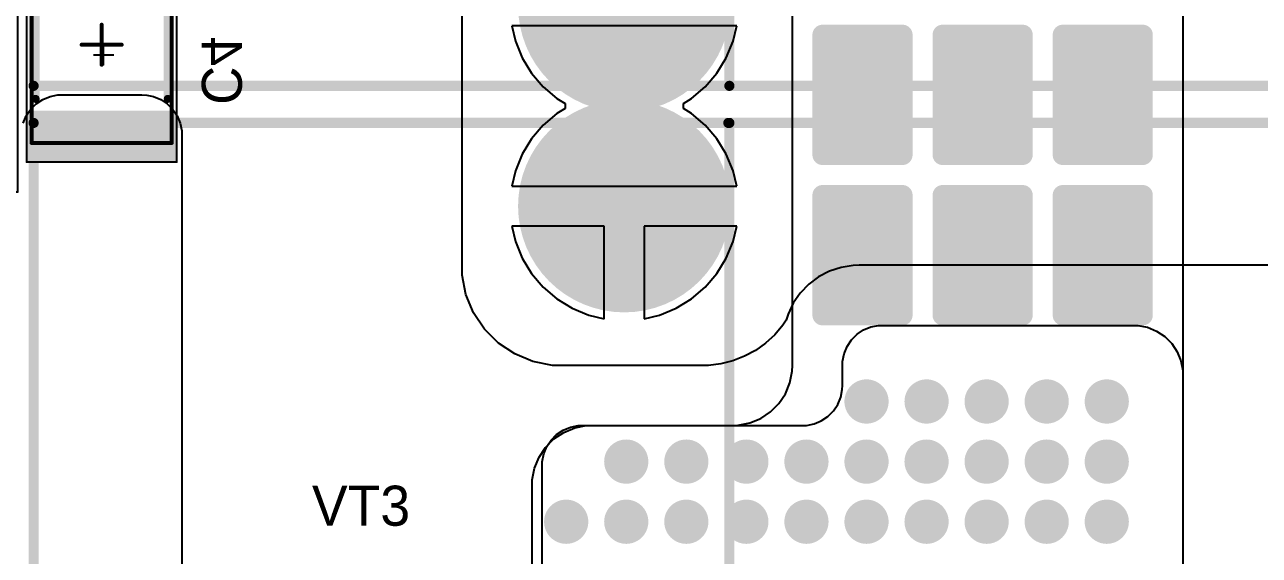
# Model space of a CAD drawing. Header units: millimetres. Extents: x 25 to 183, y 185 to 406.
# Drawn here: x 71.98 to 102.81, y 248.16 to 261.4 of the extents above; entities that cross this region are included whole.
import ezdxf

# ---------------------------------------------------------------- set-up
doc = ezdxf.new("R2010")
doc.units = ezdxf.units.MM
for name, color, linetype in [('BottomLayer', 5, 'Continuous'), ('BottomOverlay', 54, 'Continuous'), ('BottomPaste', 16, 'Continuous'), ('BottomSolder', 6, 'Continuous'), ('Mechanical13', 56, 'Continuous'), ('Mechanical15', 56, 'Continuous'), ('MultiLayer', 9, 'Continuous'), ('PadHoleLayer', 156, 'Continuous'), ('TopLayer', 1, 'Continuous'), ('TopOverlay', 2, 'Continuous'), ('TopPaste', 8, 'Continuous'), ('TopSolder', 216, 'Continuous'), ('ViaHoleLayer', 16, 'Continuous')]:
    doc.layers.add(name, color=color, linetype=linetype)

# ---------------------------------------------------------------- blocks, each defined once
blk = doc.blocks.new('HEAT_SINK_C40_058_VE_1862')
at = {"layer": 'BottomLayer', "const_width": 2.55}
blk.add_lwpolyline([(-1.275, 0, 1), (1.275, 0, 1)], format="xyb", close=True, dxfattribs=at)
at = {"layer": 'BottomSolder', "const_width": 2.652}
blk.add_lwpolyline([(-1.326, 0, 1), (1.326, 0, 1)], format="xyb", close=True, dxfattribs=at)
at = {"layer": 'MultiLayer', "const_width": 2.55}
blk.add_lwpolyline([(-1.275, 0, 1), (1.275, 0, 1)], format="xyb", close=True, dxfattribs=at)
at = {"layer": 'PadHoleLayer', "const_width": 1.5}
blk.add_lwpolyline([(-0.75, 0, 1), (0.75, 0, 1)], format="xyb", close=True, dxfattribs=at)
at = {"layer": 'TopLayer', "const_width": 2.55}
blk.add_lwpolyline([(-1.275, 0, 1), (1.275, 0, 1)], format="xyb", close=True, dxfattribs=at)
at = {"layer": 'TopOverlay', "const_width": 0.254}
for points in [[(-2.625, 2), (-17.25, 2)], [(14.75, 2), (-2.625, 2)], [(-2.625, 2), (-2.625, -56)], [(14.75, 2), (14.75, -56)]]:
    blk.add_lwpolyline(points, dxfattribs=at)
at = {"layer": 'TopOverlay', "const_width": 0.127}
for points in [[(-2.689, 2, 1), (-2.562, 2, 1)], [(-2.689, 2, 1), (-2.562, 2, 1)], [(-2.689, 2, 1), (-2.562, 2, 1)], [(14.687, 2, 1), (14.814, 2, 1)], [(14.687, 2, 1), (14.814, 2, 1)]]:
    blk.add_lwpolyline(points, format="xyb", close=True, dxfattribs=at)
at = {"layer": 'TopSolder', "const_width": 2.652}
blk.add_lwpolyline([(-1.326, 0, 1), (1.326, 0, 1)], format="xyb", close=True, dxfattribs=at)
blk = doc.blocks.new('HEAT_SINK_C40_058_VE_1864')
at = {"layer": 'BottomLayer', "const_width": 2.55}
blk.add_lwpolyline([(-1.275, -53.925, 1), (1.275, -53.925, 1)], format="xyb", close=True, dxfattribs=at)
at = {"layer": 'BottomSolder', "const_width": 2.652}
blk.add_lwpolyline([(-1.326, -53.925, 1), (1.326, -53.925, 1)], format="xyb", close=True, dxfattribs=at)
at = {"layer": 'MultiLayer', "const_width": 2.55}
blk.add_lwpolyline([(-1.275, -53.925, 1), (1.275, -53.925, 1)], format="xyb", close=True, dxfattribs=at)
at = {"layer": 'PadHoleLayer', "const_width": 1.5}
blk.add_lwpolyline([(-0.75, -53.925, 1), (0.75, -53.925, 1)], format="xyb", close=True, dxfattribs=at)
at = {"layer": 'TopLayer', "const_width": 2.55}
blk.add_lwpolyline([(-1.275, -53.925, 1), (1.275, -53.925, 1)], format="xyb", close=True, dxfattribs=at)
at = {"layer": 'TopOverlay', "const_width": 0.254}
for points in [[(-2.625, 2), (-2.625, -56)], [(14.75, 2), (14.75, -56)], [(-2.625, -56), (-17.25, -56)], [(14.75, -56), (-2.6, -56)]]:
    blk.add_lwpolyline(points, dxfattribs=at)
at = {"layer": 'TopOverlay', "const_width": 0.127}
for points in [[(-2.689, -56, 1), (-2.562, -56, 1)], [(-2.689, -56, 1), (-2.562, -56, 1)], [(-2.663, -56, 1), (-2.536, -56, 1)], [(14.687, -56, 1), (14.814, -56, 1)], [(14.687, -56, 1), (14.814, -56, 1)]]:
    blk.add_lwpolyline(points, format="xyb", close=True, dxfattribs=at)
at = {"layer": 'TopSolder', "const_width": 2.652}
blk.add_lwpolyline([(-1.326, -53.925, 1), (1.326, -53.925, 1)], format="xyb", close=True, dxfattribs=at)
blk = doc.blocks.new('SMD_C_1812_B_1878')
at = {"layer": 'BottomLayer'}
for points in [[(-2.8, 1.75), (-2.8, -1.75), (-1.75, 1.75), (-1.75, -1.75)], [(1.75, 1.75), (1.75, -1.75), (2.8, 1.75), (2.8, -1.75)]]:
    blk.add_solid(points, dxfattribs=at)
at = {"layer": 'BottomOverlay', "const_width": 0.2}
for points in [[(-1.35, 1.65), (1.35, 1.65)], [(-1.35, -1.65), (1.35, -1.65)]]:
    blk.add_lwpolyline(points, dxfattribs=at)
at = {"layer": 'BottomOverlay', "const_width": 0.1}
for points in [[(-1.4, 1.65, 1), (-1.3, 1.65, 1)], [(1.3, 1.65, 1), (1.4, 1.65, 1)], [(-1.4, -1.65, 1), (-1.3, -1.65, 1)], [(1.3, -1.65, 1), (1.4, -1.65, 1)]]:
    blk.add_lwpolyline(points, format="xyb", close=True, dxfattribs=at)
at = {"layer": 'BottomPaste'}
for points in [[(-2.8, 1.75), (-2.8, -1.75), (-1.75, 1.75), (-1.75, -1.75)], [(1.75, 1.75), (1.75, -1.75), (2.8, 1.75), (2.8, -1.75)]]:
    blk.add_solid(points, dxfattribs=at)
at = {"layer": 'BottomSolder'}
for points in [[(-2.902, 1.852), (-2.902, -1.852), (-1.648, 1.852), (-1.648, -1.852)], [(1.648, 1.852), (1.648, -1.852), (2.902, 1.852), (2.902, -1.852)]]:
    blk.add_solid(points, dxfattribs=at)
at = {"layer": 'Mechanical13', "const_width": 0.1}
for points in [[(-2.45, 1.75), (-2.45, -1.75)], [(-2.45, 1.75), (2.45, 1.75)], [(2.45, 1.75), (2.45, -1.75)], [(-2.45, -1.75), (2.45, -1.75)]]:
    blk.add_lwpolyline(points, dxfattribs=at)
at = {"layer": 'Mechanical13', "const_width": 0.05}
for points in [[(-2.475, 1.75, 1), (-2.425, 1.75, 1)], [(-2.475, 1.75, 1), (-2.425, 1.75, 1)], [(2.425, 1.75, 1), (2.475, 1.75, 1)], [(2.425, 1.75, 1), (2.475, 1.75, 1)], [(-2.475, -1.75, 1), (-2.425, -1.75, 1)], [(-2.475, -1.75, 1), (-2.425, -1.75, 1)], [(2.425, -1.75, 1), (2.475, -1.75, 1)], [(2.425, -1.75, 1), (2.475, -1.75, 1)]]:
    blk.add_lwpolyline(points, format="xyb", close=True, dxfattribs=at)
at = {"layer": 'Mechanical15'}
for points, const_width in [([(-2.925, 1.875), (-2.925, -1.875)], 0.05), ([(-2.925, 1.875), (2.925, 1.875)], 0.05), ([(2.925, 1.875), (2.925, -1.875)], 0.05), ([(0, 0.5), (0, -0.5)], 0.1), ([(-0.5, 0), (0.5, 0)], 0.1), ([(-2.925, -1.875), (2.925, -1.875)], 0.05)]:
    blk.add_lwpolyline(points, dxfattribs=dict(at, const_width=const_width))
for points, const_width in [([(-2.937, 1.875, 1), (-2.913, 1.875, 1)], 0.025), ([(-2.937, 1.875, 1), (-2.913, 1.875, 1)], 0.025), ([(2.913, 1.875, 1), (2.937, 1.875, 1)], 0.025), ([(2.913, 1.875, 1), (2.937, 1.875, 1)], 0.025), ([(-0.025, 0.5, 1), (0.025, 0.5, 1)], 0.05), ([(-0.525, 0, 1), (-0.475, 0, 1)], 0.05), ([(0.475, 0, 1), (0.525, 0, 1)], 0.05), ([(-0.025, -0.5, 1), (0.025, -0.5, 1)], 0.05), ([(-2.937, -1.875, 1), (-2.913, -1.875, 1)], 0.025), ([(-2.937, -1.875, 1), (-2.913, -1.875, 1)], 0.025), ([(2.913, -1.875, 1), (2.937, -1.875, 1)], 0.025), ([(2.913, -1.875, 1), (2.937, -1.875, 1)], 0.025)]:
    blk.add_lwpolyline(points, format="xyb", close=True, dxfattribs=dict(at, const_width=const_width))
blk = doc.blocks.new('DO_214AC_1936')
at = {"layer": 'Mechanical13'}
for points, const_width in [([(-2.64, 1.395), (2.64, 1.395)], 0.1), ([(-2.64, 1.395), (-2.64, -1.395)], 0.1), ([(1.65, 1.2), (1.65, -1.225)], 0.254), ([(1.65, 1.2), (2.175, 1.2)], 0.254), ([(2.175, 1.2), (2.175, -1.225)], 0.254), ([(2.64, 1.395), (2.64, -1.395)], 0.1), ([(1.65, -1.225), (2.175, -1.225)], 0.254), ([(-2.64, -1.395), (2.64, -1.395)], 0.1)]:
    blk.add_lwpolyline(points, dxfattribs=dict(at, const_width=const_width))
for points, const_width in [([(-2.665, 1.395, 1), (-2.615, 1.395, 1)], 0.05), ([(-2.665, 1.395, 1), (-2.615, 1.395, 1)], 0.05), ([(1.586, 1.2, 1), (1.713, 1.2, 1)], 0.127), ([(1.586, 1.2, 1), (1.713, 1.2, 1)], 0.127), ([(2.111, 1.2, 1), (2.238, 1.2, 1)], 0.127), ([(2.111, 1.2, 1), (2.238, 1.2, 1)], 0.127), ([(2.615, 1.395, 1), (2.665, 1.395, 1)], 0.05), ([(2.615, 1.395, 1), (2.665, 1.395, 1)], 0.05), ([(1.586, -1.225, 1), (1.713, -1.225, 1)], 0.127), ([(1.586, -1.225, 1), (1.713, -1.225, 1)], 0.127), ([(2.111, -1.225, 1), (2.238, -1.225, 1)], 0.127), ([(2.111, -1.225, 1), (2.238, -1.225, 1)], 0.127), ([(-2.665, -1.395, 1), (-2.615, -1.395, 1)], 0.05), ([(-2.665, -1.395, 1), (-2.615, -1.395, 1)], 0.05), ([(2.615, -1.395, 1), (2.665, -1.395, 1)], 0.05), ([(2.615, -1.395, 1), (2.665, -1.395, 1)], 0.05)]:
    blk.add_lwpolyline(points, format="xyb", close=True, dxfattribs=dict(at, const_width=const_width))
blk.add_solid([(-2.64, -1.395), (-1.93, -1.395), (-2.64, 1.395), (-1.93, 1.395)], dxfattribs=at)
at = {"layer": 'Mechanical15'}
for points, const_width in [([(-3.425, 1.65), (3.425, 1.65)], 0.05), ([(-3.425, 1.65), (-3.425, -1.65)], 0.05), ([(3.425, 1.65), (3.425, -1.65)], 0.05), ([(0, 0.5), (0, -0.5)], 0.1), ([(-0.5, 0), (0.5, 0)], 0.1), ([(-3.425, -1.65), (3.425, -1.65)], 0.05)]:
    blk.add_lwpolyline(points, dxfattribs=dict(at, const_width=const_width))
for points, const_width in [([(-3.437, 1.65, 1), (-3.413, 1.65, 1)], 0.025), ([(-3.437, 1.65, 1), (-3.413, 1.65, 1)], 0.025), ([(3.413, 1.65, 1), (3.437, 1.65, 1)], 0.025), ([(3.413, 1.65, 1), (3.437, 1.65, 1)], 0.025), ([(-0.025, 0.5, 1), (0.025, 0.5, 1)], 0.05), ([(-0.525, 0, 1), (-0.475, 0, 1)], 0.05), ([(0.475, 0, 1), (0.525, 0, 1)], 0.05), ([(-0.025, -0.5, 1), (0.025, -0.5, 1)], 0.05), ([(-3.437, -1.65, 1), (-3.413, -1.65, 1)], 0.025), ([(-3.437, -1.65, 1), (-3.413, -1.65, 1)], 0.025), ([(3.413, -1.65, 1), (3.437, -1.65, 1)], 0.025), ([(3.413, -1.65, 1), (3.437, -1.65, 1)], 0.025)]:
    blk.add_lwpolyline(points, format="xyb", close=True, dxfattribs=dict(at, const_width=const_width))
at = {"layer": 'TopLayer'}
for points in [[(-1.3, -0.775), (-1.3, 0.775), (-3.3, -0.775), (-3.3, 0.775)], [(3.3, -0.775), (3.3, 0.775), (1.3, -0.775), (1.3, 0.775)]]:
    blk.add_solid(points, dxfattribs=at)
at = {"layer": 'TopOverlay'}
for p, q in [((-0.006, -4.05), (-0.006, -3.542)), ((-0.26, -3.796), (0.248, -3.796))]:
    blk.add_line(p, q, dxfattribs=at)
for points, const_width in [([(-2.65, 1.4), (-2.65, 1.175)], 0.2), ([(-2.65, 1.4), (2.65, 1.4)], 0.2), ([(2.65, 1.4), (2.65, 1.175)], 0.2), ([(3.675, 1.25), (3.675, -1.25)], 0.254), ([(-2.65, -1.175), (-2.65, -1.4)], 0.2), ([(2.65, -1.175), (2.65, -1.4)], 0.2), ([(-2.65, -1.4), (2.65, -1.4)], 0.2)]:
    blk.add_lwpolyline(points, dxfattribs=dict(at, const_width=const_width))
for points, const_width in [([(-2.7, 1.4, 1), (-2.6, 1.4, 1)], 0.1), ([(-2.7, 1.4, 1), (-2.6, 1.4, 1)], 0.1), ([(-2.7, 1.175, 1), (-2.6, 1.175, 1)], 0.1), ([(2.6, 1.4, 1), (2.7, 1.4, 1)], 0.1), ([(2.6, 1.4, 1), (2.7, 1.4, 1)], 0.1), ([(2.6, 1.175, 1), (2.7, 1.175, 1)], 0.1), ([(3.611, 1.25, 1), (3.738, 1.25, 1)], 0.127), ([(-2.7, -1.175, 1), (-2.6, -1.175, 1)], 0.1), ([(2.6, -1.175, 1), (2.7, -1.175, 1)], 0.1), ([(3.611, -1.25, 1), (3.738, -1.25, 1)], 0.127), ([(-2.7, -1.4, 1), (-2.6, -1.4, 1)], 0.1), ([(-2.7, -1.4, 1), (-2.6, -1.4, 1)], 0.1), ([(2.6, -1.4, 1), (2.7, -1.4, 1)], 0.1), ([(2.6, -1.4, 1), (2.7, -1.4, 1)], 0.1)]:
    blk.add_lwpolyline(points, format="xyb", close=True, dxfattribs=dict(at, const_width=const_width))
at = {"layer": 'TopPaste'}
for points in [[(-1.3, -0.775), (-1.3, 0.775), (-3.3, -0.775), (-3.3, 0.775)], [(3.3, -0.775), (3.3, 0.775), (1.3, -0.775), (1.3, 0.775)]]:
    blk.add_solid(points, dxfattribs=at)
at = {"layer": 'TopSolder'}
for points in [[(-1.198, -0.877), (-1.198, 0.877), (-3.402, -0.877), (-3.402, 0.877)], [(3.402, -0.877), (3.402, 0.877), (1.198, -0.877), (1.198, 0.877)]]:
    blk.add_solid(points, dxfattribs=at)

msp = doc.modelspace()

# ---------------------------------------------------------------- linework, layer by layer
at = {"layer": 'BottomLayer'}
for p, q in [((100.9, 275.65), (100.9, 238.15)), ((91.15, 252.9), (91.15, 265.9)), ((72.426, 259.536), (72.609, 259.612)), ((72.609, 259.612), (72.802, 259.65)), ((72.802, 259.65), (72.901, 259.65)), ((72.901, 259.65), (74.9, 259.65)), ((74.9, 259.65), (74.9, 259.65)), ((74.9, 259.65), (74.9, 259.65)), ((74.9, 259.65), (75.025, 259.645)), ((75.025, 259.645), (75.192, 259.612)), ((75.192, 259.612), (75.374, 259.536)), ((72.123, 259.287), (72.262, 259.427)), ((72.262, 259.427), (72.426, 259.536)), ((75.374, 259.536), (75.538, 259.427)), ((75.538, 259.427), (75.677, 259.288)), ((71.938, 258.941), (72.014, 259.124)), ((72.014, 259.124), (72.123, 259.287)), ((75.677, 259.288), (75.786, 259.124)), ((75.786, 259.124), (75.862, 258.942)), ((75.862, 258.942), (75.9, 258.749)), ((75.9, 258.749), (75.9, 258.65)), ((75.9, 258.65), (75.9, 237.9)), ((91.143, 252.753), (91.15, 252.9)), ((91.15, 252.9), (91.15, 252.9)), ((91.085, 252.465), (91.143, 252.753)), ((90.973, 252.193), (91.085, 252.465)), ((90.602, 251.74), (90.809, 251.948)), ((90.809, 251.948), (90.973, 252.193)), ((90.357, 251.577), (90.602, 251.74)), ((85.439, 251.229), (85.712, 251.342)), ((85.712, 251.342), (86.002, 251.4)), ((86.002, 251.4), (86.15, 251.4)), ((86.15, 251.4), (86.15, 251.4)), ((86.15, 251.4), (89.65, 251.4)), ((89.65, 251.4), (89.797, 251.407)), ((89.797, 251.407), (90.085, 251.465)), ((90.085, 251.465), (90.357, 251.577)), ((84.985, 250.856), (85.194, 251.065)), ((85.194, 251.065), (85.439, 251.229)), ((84.821, 250.61), (84.985, 250.856)), ((84.708, 250.337), (84.821, 250.61)), ((84.65, 250.048), (84.708, 250.337)), ((84.65, 249.9), (84.65, 250.048)), ((84.65, 244.4), (84.65, 249.9))]:
    msp.add_line(p, q, dxfattribs=at)
at = {"layer": 'BottomLayer', "const_width": 0.45}
for points in [[(92.775, 252, 1), (93.225, 252, 1)], [(94.275, 252, 1), (94.725, 252, 1)], [(95.775, 252, 1), (96.225, 252, 1)], [(97.275, 252, 1), (97.725, 252, 1)], [(98.775, 252, 1), (99.225, 252, 1)], [(86.775, 250.5, 1), (87.225, 250.5, 1)], [(88.275, 250.5, 1), (88.725, 250.5, 1)], [(89.775, 250.5, 1), (90.225, 250.5, 1)], [(91.275, 250.5, 1), (91.725, 250.5, 1)], [(92.775, 250.5, 1), (93.225, 250.5, 1)], [(94.275, 250.5, 1), (94.725, 250.5, 1)], [(95.775, 250.5, 1), (96.225, 250.5, 1)], [(97.275, 250.5, 1), (97.725, 250.5, 1)], [(98.775, 250.5, 1), (99.225, 250.5, 1)], [(85.275, 249, 1), (85.725, 249, 1)], [(86.775, 249, 1), (87.225, 249, 1)], [(88.275, 249, 1), (88.725, 249, 1)], [(89.775, 249, 1), (90.225, 249, 1)], [(91.275, 249, 1), (91.725, 249, 1)], [(92.775, 249, 1), (93.225, 249, 1)], [(94.275, 249, 1), (94.725, 249, 1)], [(95.775, 249, 1), (96.225, 249, 1)], [(97.275, 249, 1), (97.725, 249, 1)], [(98.775, 249, 1), (99.225, 249, 1)]]:
    msp.add_lwpolyline(points, format="xyb", close=True, dxfattribs=at)
at = {"layer": 'BottomSolder'}
for points, const_width in [([(91.775, 261.15, 1), (92.025, 261.15, 1)], 0.25), ([(93.775, 261.15, 1), (94.025, 261.15, 1)], 0.25), ([(94.775, 261.15, 1), (95.025, 261.15, 1)], 0.25), ([(96.775, 261.15, 1), (97.025, 261.15, 1)], 0.25), ([(97.775, 261.15, 1), (98.025, 261.15, 1)], 0.25), ([(99.775, 261.15, 1), (100.025, 261.15, 1)], 0.25), ([(91.775, 258.15, 1), (92.025, 258.15, 1)], 0.25), ([(93.775, 258.15, 1), (94.025, 258.15, 1)], 0.25), ([(94.775, 258.15, 1), (95.025, 258.15, 1)], 0.25), ([(96.775, 258.15, 1), (97.025, 258.15, 1)], 0.25), ([(97.775, 258.15, 1), (98.025, 258.15, 1)], 0.25), ([(99.775, 258.15, 1), (100.025, 258.15, 1)], 0.25), ([(91.775, 257.15, 1), (92.025, 257.15, 1)], 0.25), ([(93.775, 257.15, 1), (94.025, 257.15, 1)], 0.25), ([(94.775, 257.15, 1), (95.025, 257.15, 1)], 0.25), ([(96.775, 257.15, 1), (97.025, 257.15, 1)], 0.25), ([(97.775, 257.15, 1), (98.025, 257.15, 1)], 0.25), ([(99.775, 257.15, 1), (100.025, 257.15, 1)], 0.25), ([(91.775, 254.15, 1), (92.025, 254.15, 1)], 0.25), ([(93.775, 254.15, 1), (94.025, 254.15, 1)], 0.25), ([(94.775, 254.15, 1), (95.025, 254.15, 1)], 0.25), ([(96.775, 254.15, 1), (97.025, 254.15, 1)], 0.25), ([(97.775, 254.15, 1), (98.025, 254.15, 1)], 0.25), ([(99.775, 254.15, 1), (100.025, 254.15, 1)], 0.25), ([(92.724, 252, 1), (93.276, 252, 1)], 0.552), ([(94.224, 252, 1), (94.776, 252, 1)], 0.552), ([(95.724, 252, 1), (96.276, 252, 1)], 0.552), ([(97.224, 252, 1), (97.776, 252, 1)], 0.552), ([(98.724, 252, 1), (99.276, 252, 1)], 0.552), ([(86.724, 250.5, 1), (87.276, 250.5, 1)], 0.552), ([(88.224, 250.5, 1), (88.776, 250.5, 1)], 0.552), ([(89.724, 250.5, 1), (90.276, 250.5, 1)], 0.552), ([(91.224, 250.5, 1), (91.776, 250.5, 1)], 0.552), ([(92.724, 250.5, 1), (93.276, 250.5, 1)], 0.552), ([(94.224, 250.5, 1), (94.776, 250.5, 1)], 0.552), ([(95.724, 250.5, 1), (96.276, 250.5, 1)], 0.552), ([(97.224, 250.5, 1), (97.776, 250.5, 1)], 0.552), ([(98.724, 250.5, 1), (99.276, 250.5, 1)], 0.552), ([(85.224, 249, 1), (85.776, 249, 1)], 0.552), ([(86.724, 249, 1), (87.276, 249, 1)], 0.552), ([(88.224, 249, 1), (88.776, 249, 1)], 0.552), ([(89.724, 249, 1), (90.276, 249, 1)], 0.552), ([(91.224, 249, 1), (91.776, 249, 1)], 0.552), ([(92.724, 249, 1), (93.276, 249, 1)], 0.552), ([(94.224, 249, 1), (94.776, 249, 1)], 0.552), ([(95.724, 249, 1), (96.276, 249, 1)], 0.552), ([(97.224, 249, 1), (97.776, 249, 1)], 0.552), ([(98.724, 249, 1), (99.276, 249, 1)], 0.552)]:
    msp.add_lwpolyline(points, format="xyb", close=True, dxfattribs=dict(at, const_width=const_width))
for points in [[(93.9, 257.9), (93.9, 261.4), (91.9, 257.9), (91.9, 261.4)], [(96.9, 257.9), (96.9, 261.4), (94.9, 257.9), (94.9, 261.4)], [(99.9, 257.9), (99.9, 261.4), (97.9, 257.9), (97.9, 261.4)], [(94.15, 258.15), (94.15, 261.15), (91.65, 258.15), (91.65, 261.15)], [(97.15, 258.15), (97.15, 261.15), (94.65, 258.15), (94.65, 261.15)], [(100.15, 258.15), (100.15, 261.15), (97.65, 258.15), (97.65, 261.15)], [(94.15, 254.15), (94.15, 257.15), (91.65, 254.15), (91.65, 257.15)], [(93.9, 253.9), (93.9, 257.4), (91.9, 253.9), (91.9, 257.4)], [(97.15, 254.15), (97.15, 257.15), (94.65, 254.15), (94.65, 257.15)], [(96.9, 253.9), (96.9, 257.4), (94.9, 253.9), (94.9, 257.4)], [(100.15, 254.15), (100.15, 257.15), (97.65, 254.15), (97.65, 257.15)], [(99.9, 253.9), (99.9, 257.4), (97.9, 253.9), (97.9, 257.4)]]:
    msp.add_solid(points, dxfattribs=at)
at = {"layer": 'MultiLayer', "const_width": 0.45}
for points in [[(92.775, 252, 1), (93.225, 252, 1)], [(94.275, 252, 1), (94.725, 252, 1)], [(95.775, 252, 1), (96.225, 252, 1)], [(97.275, 252, 1), (97.725, 252, 1)], [(98.775, 252, 1), (99.225, 252, 1)], [(86.775, 250.5, 1), (87.225, 250.5, 1)], [(88.275, 250.5, 1), (88.725, 250.5, 1)], [(89.775, 250.5, 1), (90.225, 250.5, 1)], [(91.275, 250.5, 1), (91.725, 250.5, 1)], [(92.775, 250.5, 1), (93.225, 250.5, 1)], [(94.275, 250.5, 1), (94.725, 250.5, 1)], [(95.775, 250.5, 1), (96.225, 250.5, 1)], [(97.275, 250.5, 1), (97.725, 250.5, 1)], [(98.775, 250.5, 1), (99.225, 250.5, 1)], [(85.275, 249, 1), (85.725, 249, 1)], [(86.775, 249, 1), (87.225, 249, 1)], [(88.275, 249, 1), (88.725, 249, 1)], [(89.775, 249, 1), (90.225, 249, 1)], [(91.275, 249, 1), (91.725, 249, 1)], [(92.775, 249, 1), (93.225, 249, 1)], [(94.275, 249, 1), (94.725, 249, 1)], [(95.775, 249, 1), (96.225, 249, 1)], [(97.275, 249, 1), (97.725, 249, 1)], [(98.775, 249, 1), (99.225, 249, 1)]]:
    msp.add_lwpolyline(points, format="xyb", close=True, dxfattribs=at)
at = {"layer": 'TopLayer'}
for p, q in [((82.9, 255.4), (82.9, 263.28)), ((86.95, 261.375), (84.139, 261.375)), ((84.139, 261.375), (84.231, 260.992)), ((89.761, 261.375), (86.95, 261.375)), ((89.669, 260.992), (89.761, 261.375)), ((84.231, 260.992), (84.403, 260.577)), ((89.497, 260.577), (89.669, 260.992)), ((84.403, 260.577), (84.637, 260.195)), ((89.263, 260.195), (89.497, 260.577)), ((84.637, 260.195), (84.929, 259.853)), ((88.972, 259.853), (89.263, 260.195)), ((84.929, 259.853), (85.27, 259.562)), ((88.63, 259.562), (88.972, 259.853)), ((85.27, 259.562), (85.472, 259.438)), ((85.472, 259.311), (85.27, 259.188)), ((85.472, 259.438), (85.472, 259.311)), ((88.429, 259.438), (88.63, 259.562)), ((88.429, 259.311), (88.429, 259.438)), ((88.63, 259.188), (88.429, 259.311)), ((85.27, 259.188), (84.929, 258.896)), ((88.972, 258.896), (88.63, 259.188)), ((84.929, 258.896), (84.637, 258.555)), ((89.263, 258.555), (88.972, 258.896)), ((84.637, 258.555), (84.403, 258.173)), ((89.497, 258.173), (89.263, 258.555)), ((84.403, 258.173), (84.231, 257.758)), ((89.669, 257.758), (89.497, 258.173)), ((84.231, 257.758), (84.139, 257.375)), ((89.761, 257.375), (89.669, 257.758)), ((84.139, 257.375), (86.95, 257.375)), ((86.95, 257.375), (89.761, 257.375)), ((86.45, 256.375), (84.139, 256.375)), ((84.139, 256.375), (84.231, 255.992)), ((86.45, 254.064), (86.45, 256.375)), ((89.761, 256.375), (87.45, 256.375)), ((87.45, 256.375), (87.45, 254.064)), ((89.669, 255.992), (89.761, 256.375)), ((84.231, 255.992), (84.403, 255.577)), ((89.497, 255.577), (89.669, 255.992)), ((82.9, 255.154), (82.9, 255.4)), ((84.403, 255.577), (84.637, 255.195)), ((89.263, 255.195), (89.497, 255.577)), ((92.363, 255.345), (92.073, 255.248)), ((92.664, 255.394), (92.363, 255.345)), ((92.817, 255.4), (92.664, 255.394)), ((116.15, 255.4), (92.817, 255.4)), ((92.817, 255.4), (92.817, 255.4)), ((82.996, 254.671), (82.9, 255.154)), ((84.637, 255.195), (84.929, 254.853)), ((88.972, 254.853), (89.263, 255.195)), ((91.802, 255.107), (91.558, 254.923)), ((92.073, 255.248), (91.802, 255.107)), ((84.929, 254.853), (85.27, 254.562)), ((88.63, 254.562), (88.972, 254.853)), ((91.346, 254.703), (91.172, 254.452)), ((91.558, 254.923), (91.346, 254.703)), ((83.185, 254.216), (82.996, 254.671)), ((85.27, 254.562), (85.652, 254.328)), ((88.248, 254.328), (88.63, 254.562)), ((91.172, 254.452), (91.041, 254.177)), ((83.458, 253.806), (83.185, 254.216)), ((85.652, 254.328), (86.067, 254.156)), ((86.067, 254.156), (86.45, 254.064)), ((87.45, 254.064), (87.833, 254.156)), ((87.833, 254.156), (88.248, 254.328)), ((91.041, 254.177), (90.992, 254.032)), ((83.806, 253.458), (83.458, 253.806)), ((90.907, 253.902), (90.707, 253.665)), ((90.992, 254.032), (90.907, 253.902)), ((90.992, 254.032), (90.992, 254.032)), ((92.763, 253.677), (92.926, 253.786)), ((92.926, 253.786), (93.108, 253.861)), ((93.108, 253.861), (93.301, 253.9)), ((93.301, 253.9), (93.4, 253.9)), ((93.4, 253.9), (93.4, 253.9)), ((93.4, 253.9), (99.65, 253.9)), ((99.65, 253.9), (99.773, 253.9)), ((99.773, 253.9), (100.015, 253.852)), ((100.015, 253.852), (100.242, 253.758)), ((100.242, 253.758), (100.447, 253.621)), ((84.216, 253.185), (83.806, 253.458)), ((90.478, 253.455), (90.226, 253.275)), ((90.707, 253.665), (90.478, 253.455)), ((92.514, 253.374), (92.623, 253.537)), ((92.623, 253.537), (92.763, 253.677)), ((100.447, 253.621), (100.621, 253.447)), ((100.621, 253.447), (100.758, 253.242)), ((84.671, 252.996), (84.216, 253.185)), ((90.226, 253.275), (89.953, 253.127)), ((92.4, 252.998), (92.438, 253.192)), ((92.438, 253.192), (92.514, 253.374)), ((100.758, 253.242), (100.852, 253.015)), ((85.154, 252.9), (84.671, 252.996)), ((85.4, 252.9), (85.154, 252.9)), ((88.9, 252.9), (85.4, 252.9)), ((85.4, 252.9), (85.4, 252.9)), ((89.055, 252.9), (88.9, 252.9)), ((89.363, 252.938), (89.055, 252.9)), ((89.664, 253.014), (89.363, 252.938)), ((89.953, 253.127), (89.664, 253.014)), ((92.4, 252.9), (92.4, 252.998)), ((92.4, 252.4), (92.4, 252.9)), ((100.852, 253.015), (100.9, 252.773)), ((100.9, 252.773), (100.9, 252.65)), ((100.9, 252.65), (100.9, 252.65)), ((100.9, 252.65), (100.9, 252.65)), ((100.9, 252.65), (100.9, 251.4)), ((92.357, 252.11), (92.395, 252.302)), ((92.395, 252.302), (92.4, 252.4)), ((92.4, 252.4), (92.4, 252.4)), ((92.173, 251.766), (92.282, 251.929)), ((92.282, 251.929), (92.357, 252.11)), ((91.871, 251.518), (92.034, 251.627)), ((92.034, 251.627), (92.173, 251.766)), ((85.426, 251.286), (85.608, 251.361)), ((85.608, 251.361), (85.801, 251.4)), ((85.801, 251.4), (85.9, 251.4)), ((85.9, 251.4), (85.9, 251.4)), ((85.9, 251.4), (91.4, 251.4)), ((91.4, 251.4), (91.498, 251.405)), ((91.498, 251.405), (91.69, 251.443)), ((91.69, 251.443), (91.871, 251.518)), ((100.9, 251.4), (100.9, 238.15)), ((85.014, 250.874), (85.123, 251.037)), ((85.123, 251.037), (85.262, 251.177)), ((85.262, 251.177), (85.426, 251.286)), ((84.9, 250.498), (84.938, 250.692)), ((84.938, 250.692), (85.014, 250.874)), ((84.9, 250.4), (84.9, 250.498)), ((84.9, 243.9), (84.9, 250.4))]:
    msp.add_line(p, q, dxfattribs=at)
at = {"layer": 'TopLayer', "const_width": 0.45}
for points in [[(92.775, 252, 1), (93.225, 252, 1)], [(94.275, 252, 1), (94.725, 252, 1)], [(95.775, 252, 1), (96.225, 252, 1)], [(97.275, 252, 1), (97.725, 252, 1)], [(98.775, 252, 1), (99.225, 252, 1)], [(86.775, 250.5, 1), (87.225, 250.5, 1)], [(88.275, 250.5, 1), (88.725, 250.5, 1)], [(89.775, 250.5, 1), (90.225, 250.5, 1)], [(91.275, 250.5, 1), (91.725, 250.5, 1)], [(92.775, 250.5, 1), (93.225, 250.5, 1)], [(94.275, 250.5, 1), (94.725, 250.5, 1)], [(95.775, 250.5, 1), (96.225, 250.5, 1)], [(97.275, 250.5, 1), (97.725, 250.5, 1)], [(98.775, 250.5, 1), (99.225, 250.5, 1)], [(85.275, 249, 1), (85.725, 249, 1)], [(86.775, 249, 1), (87.225, 249, 1)], [(88.275, 249, 1), (88.725, 249, 1)], [(89.775, 249, 1), (90.225, 249, 1)], [(91.275, 249, 1), (91.725, 249, 1)], [(92.775, 249, 1), (93.225, 249, 1)], [(94.275, 249, 1), (94.725, 249, 1)], [(95.775, 249, 1), (96.225, 249, 1)], [(97.275, 249, 1), (97.725, 249, 1)], [(98.775, 249, 1), (99.225, 249, 1)]]:
    msp.add_lwpolyline(points, format="xyb", close=True, dxfattribs=at)
at = {"layer": 'TopSolder', "const_width": 0.552}
for points in [[(92.724, 252, 1), (93.276, 252, 1)], [(94.224, 252, 1), (94.776, 252, 1)], [(95.724, 252, 1), (96.276, 252, 1)], [(97.224, 252, 1), (97.776, 252, 1)], [(98.724, 252, 1), (99.276, 252, 1)], [(86.724, 250.5, 1), (87.276, 250.5, 1)], [(88.224, 250.5, 1), (88.776, 250.5, 1)], [(89.724, 250.5, 1), (90.276, 250.5, 1)], [(91.224, 250.5, 1), (91.776, 250.5, 1)], [(92.724, 250.5, 1), (93.276, 250.5, 1)], [(94.224, 250.5, 1), (94.776, 250.5, 1)], [(95.724, 250.5, 1), (96.276, 250.5, 1)], [(97.224, 250.5, 1), (97.776, 250.5, 1)], [(98.724, 250.5, 1), (99.276, 250.5, 1)], [(85.224, 249, 1), (85.776, 249, 1)], [(86.724, 249, 1), (87.276, 249, 1)], [(88.224, 249, 1), (88.776, 249, 1)], [(89.724, 249, 1), (90.276, 249, 1)], [(91.224, 249, 1), (91.776, 249, 1)], [(92.724, 249, 1), (93.276, 249, 1)], [(94.224, 249, 1), (94.776, 249, 1)], [(95.724, 249, 1), (96.276, 249, 1)], [(97.224, 249, 1), (97.776, 249, 1)], [(98.724, 249, 1), (99.276, 249, 1)]]:
    msp.add_lwpolyline(points, format="xyb", close=True, dxfattribs=at)
at = {"layer": 'ViaHoleLayer', "const_width": 0.25}
for points in [[(92.875, 252, 1), (93.125, 252, 1)], [(94.375, 252, 1), (94.625, 252, 1)], [(95.875, 252, 1), (96.125, 252, 1)], [(97.375, 252, 1), (97.625, 252, 1)], [(98.875, 252, 1), (99.125, 252, 1)], [(86.875, 250.5, 1), (87.125, 250.5, 1)], [(88.375, 250.5, 1), (88.625, 250.5, 1)], [(89.875, 250.5, 1), (90.125, 250.5, 1)], [(91.375, 250.5, 1), (91.625, 250.5, 1)], [(92.875, 250.5, 1), (93.125, 250.5, 1)], [(94.375, 250.5, 1), (94.625, 250.5, 1)], [(95.875, 250.5, 1), (96.125, 250.5, 1)], [(97.375, 250.5, 1), (97.625, 250.5, 1)], [(98.875, 250.5, 1), (99.125, 250.5, 1)], [(85.375, 249, 1), (85.625, 249, 1)], [(86.875, 249, 1), (87.125, 249, 1)], [(88.375, 249, 1), (88.625, 249, 1)], [(89.875, 249, 1), (90.125, 249, 1)], [(91.375, 249, 1), (91.625, 249, 1)], [(92.875, 249, 1), (93.125, 249, 1)], [(94.375, 249, 1), (94.625, 249, 1)], [(95.875, 249, 1), (96.125, 249, 1)], [(97.375, 249, 1), (97.625, 249, 1)], [(98.875, 249, 1), (99.125, 249, 1)]]:
    msp.add_lwpolyline(points, format="xyb", close=True, dxfattribs=at)

# ---------------------------------------------------------------- block references
for name, p, rotation in [('HEAT_SINK_C40_058_VE_1862', (86.95, 261.875), 180), ('DO_214AC_1936', (70.15, 260.65), 90), ('SMD_C_1812_B_1878', (73.9, 260.9), 90), ('HEAT_SINK_C40_058_VE_1864', (86.95, 202.95), 180)]:
    msp.add_blockref(name, p, dxfattribs=dict(rotation=rotation))

# ---------------------------------------------------------------- texts
at = {"layer": 'BottomOverlay', "text_generation_flag": 2}
msp.add_text('C4', height=1, rotation=270, dxfattribs=at).set_placement((76.4, 259.4))
at = {"layer": 'TopOverlay'}
msp.add_text('VT3', height=1, dxfattribs=at).set_placement((79.15, 248.9))

doc.saveas('drawing.dxf')
